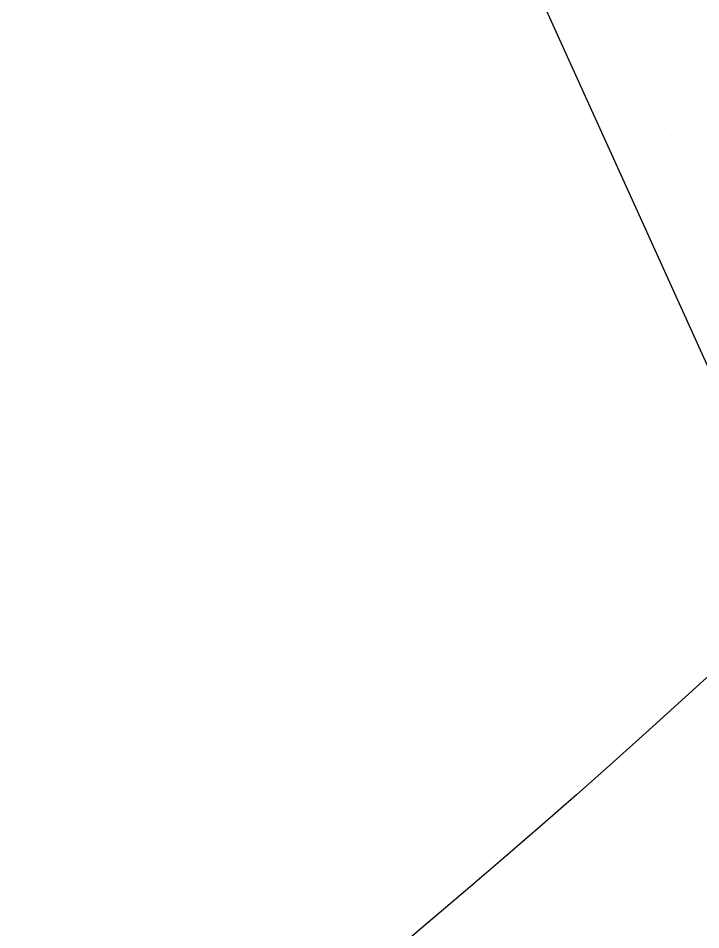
# Paper-space layout 'Layout1' of a CAD drawing. Extents: x -43 to 2298, y -18 to 768.
# Drawn here: x 374.156 to 375.304, y 412.557 to 414.092 of the extents above; entities that cross this region are included whole.
import ezdxf

# ---------------------------------------------------------------- set-up
doc = ezdxf.new("R2010")
doc.units = 0
doc.header["$LTSCALE"] = 2
doc.linetypes.add('CACHEX2', pattern=[0.75, 0.5, -0.25])
doc.layers.add('CARTOUCHE', color=7, linetype='Continuous')
doc.layers.add('LOGO', color=7, linetype='Continuous')

# ---------------------------------------------------------------- blocks, each defined once
blk = doc.blocks.new('A$C715108E3')
at = {"layer": 'LOGO', "color": 131}
for p, q in [((3.5942, -18.4684), (3.5942, -18.4684)), ((3.6028, -18.4684), (3.6028, -18.4684)), ((3.6943, -18.4684), (3.6943, -18.4684)), ((3.7861, -18.4684), (3.7861, -18.4684)), ((3.6354, -18.5599), (3.6354, -18.5599)), ((3.6486, -18.5599), (3.6486, -18.5599)), ((3.7404, -18.5599), (3.7404, -18.5599)), ((3.8317, -18.5599), (3.8317, -18.5599)), ((3.6774, -18.6525), (3.6774, -18.6525)), ((3.6943, -18.6525), (3.6943, -18.6525)), ((3.7861, -18.6525), (3.7861, -18.6525)), ((3.7187, -18.7438), (3.7187, -18.7438)), ((3.7404, -18.7438), (3.7404, -18.7438)), ((3.8317, -18.7438), (3.8317, -18.7438)), ((3.7599, -18.835), (3.7599, -18.835)), ((3.7861, -18.835), (3.7861, -18.835)), ((3.8019, -18.9276), (3.8019, -18.9276)), ((3.8317, -18.9276), (3.8317, -18.9276)), ((3.8431, -19.0189), (3.8431, -19.0189))]:
    blk.add_line(p, q, dxfattribs=at)
blk.add_lwpolyline([(1.4536, -13.7453), (4.032, -19.4344), (5.206, -17.903)], dxfattribs=at)
blk = doc.blocks.new('A$C581E6685')
at = {"layer": 'LOGO', "color": 32, "linetype": 'CACHEX2', "ltscale": 1.5}
blk.add_ellipse((-38.0538, 23.8138), major_axis=(-19.0311, -3.534), ratio=0.590567, dxfattribs=at)
at = {"layer": 'LOGO', "color": 32}
blk.add_ellipse((-37.6144, 23.8499), major_axis=(-13.5768, -4.2839), ratio=0.791971, dxfattribs=at)
at = {"layer": 'CARTOUCHE'}
blk.add_blockref('A$C715108E3', (-31.6739, 36.3189), dxfattribs=at)

psp = doc.layouts.get("Layout1")

# ---------------------------------------------------------------- block references
at = {"layer": 'LOGO'}
psp.add_blockref('A$C581E6685', (403.1308, 396.2391), dxfattribs=at)

doc.saveas('drawing.dxf')
